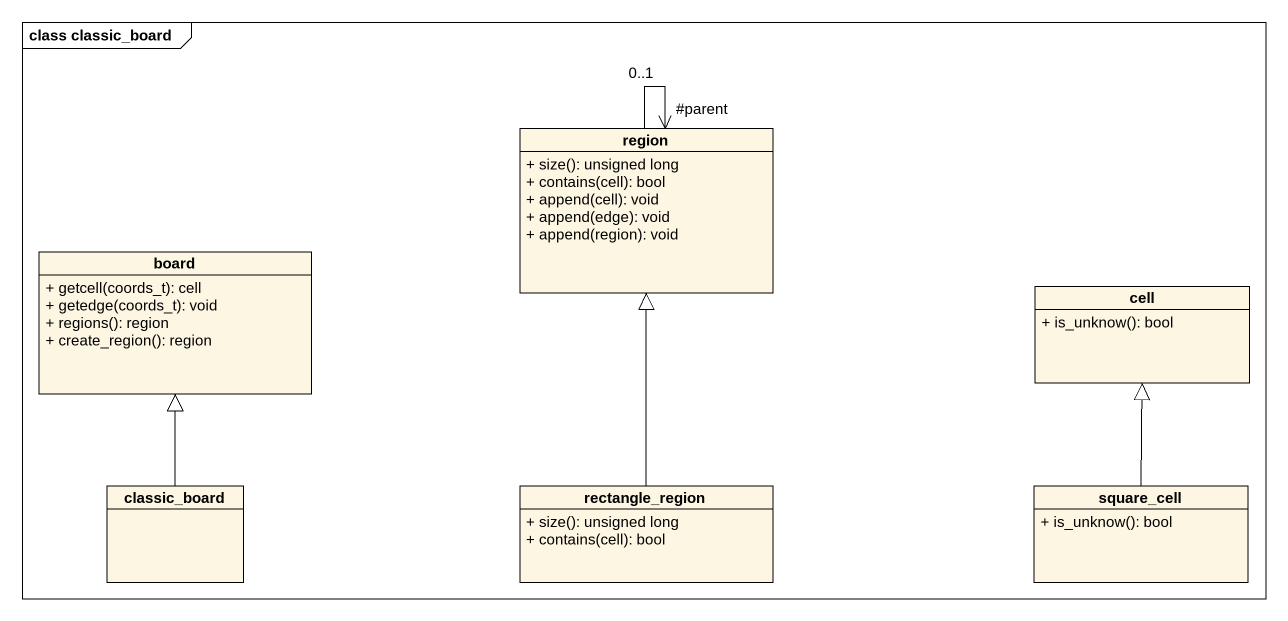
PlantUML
@startuml
mainframe class classic_board
hide circle
hide empty members
skinparam classAttributeIconSize 0
class region {
  + size(): unsigned long
  + contains(cell): bool
  + append(cell): void
  + append(edge): void
  + append(region): void
}
class board {
  + getcell(coords_t): cell
  + getedge(coords_t): void
  + regions(): region
  + create_region(): region
}
class cell {
  + is_unknow(): bool
}
class classic_board
class rectangle_region {
  + size(): unsigned long
  + contains(cell): bool
}
class square_cell {
  + is_unknow(): bool
}
region "#parent\n0..1" <-- region
classic_board -up-|> board
rectangle_region -up-|> region
square_cell -up-|> cell
@enduml
